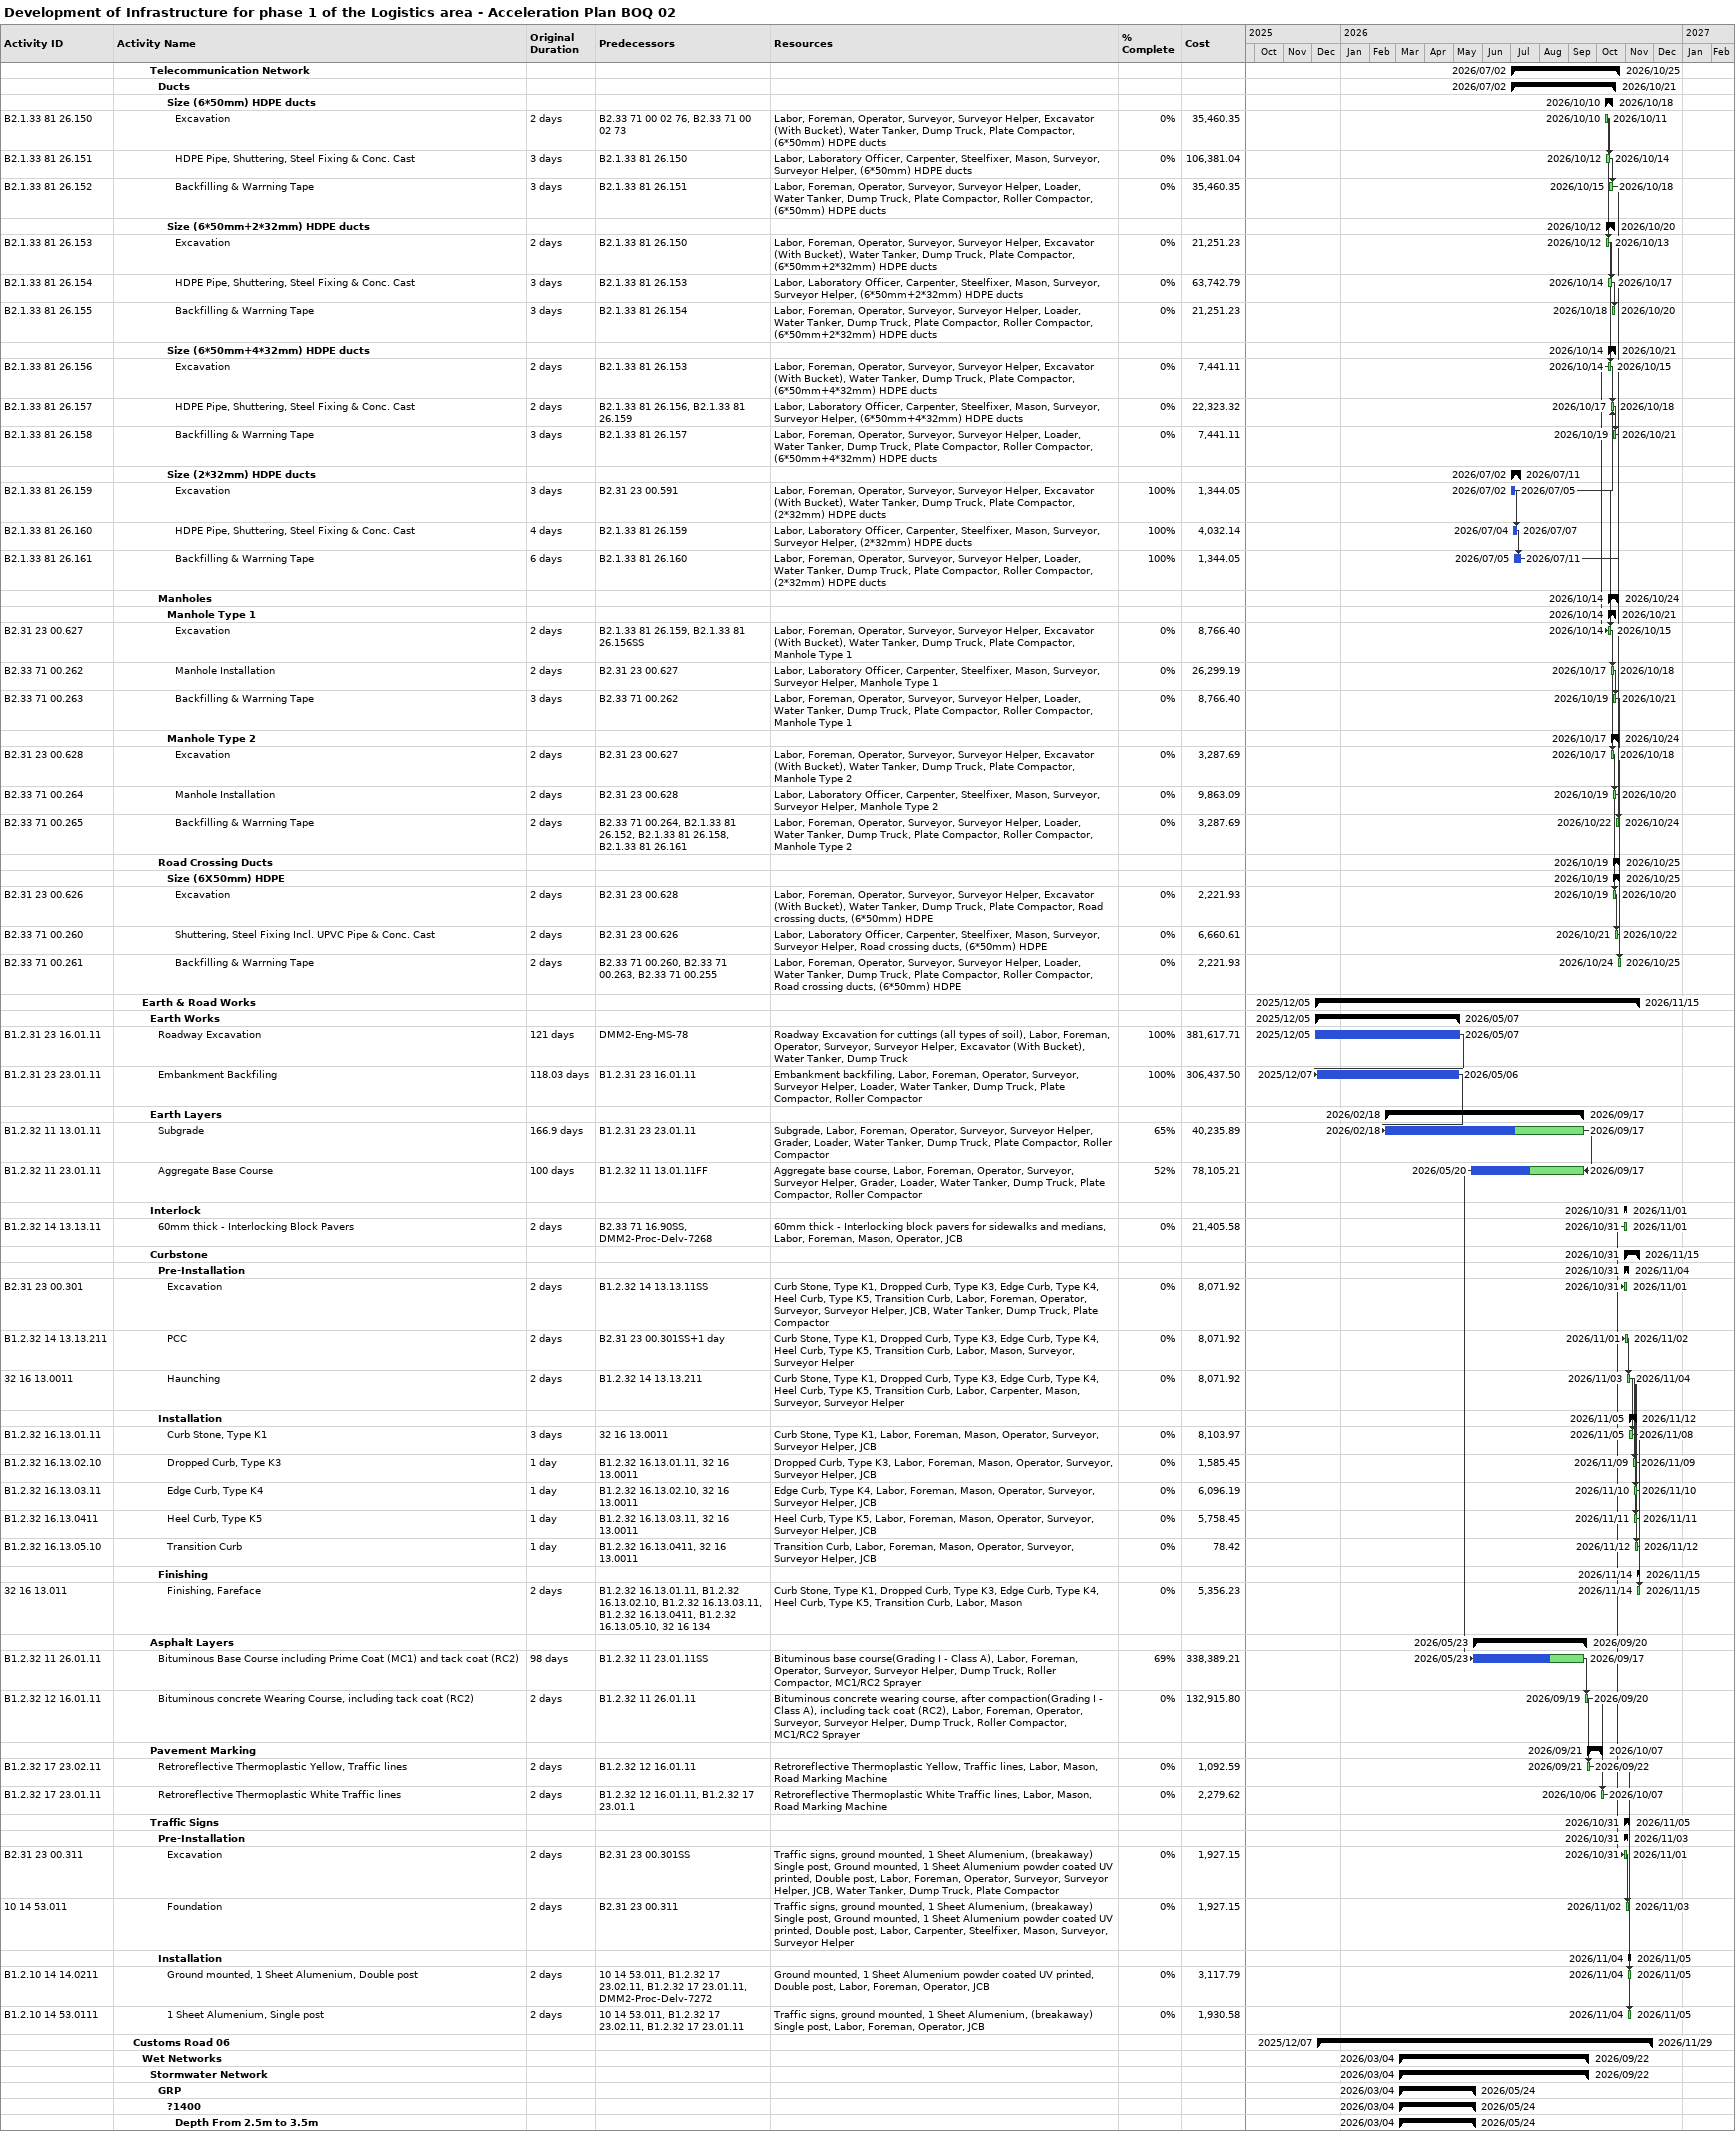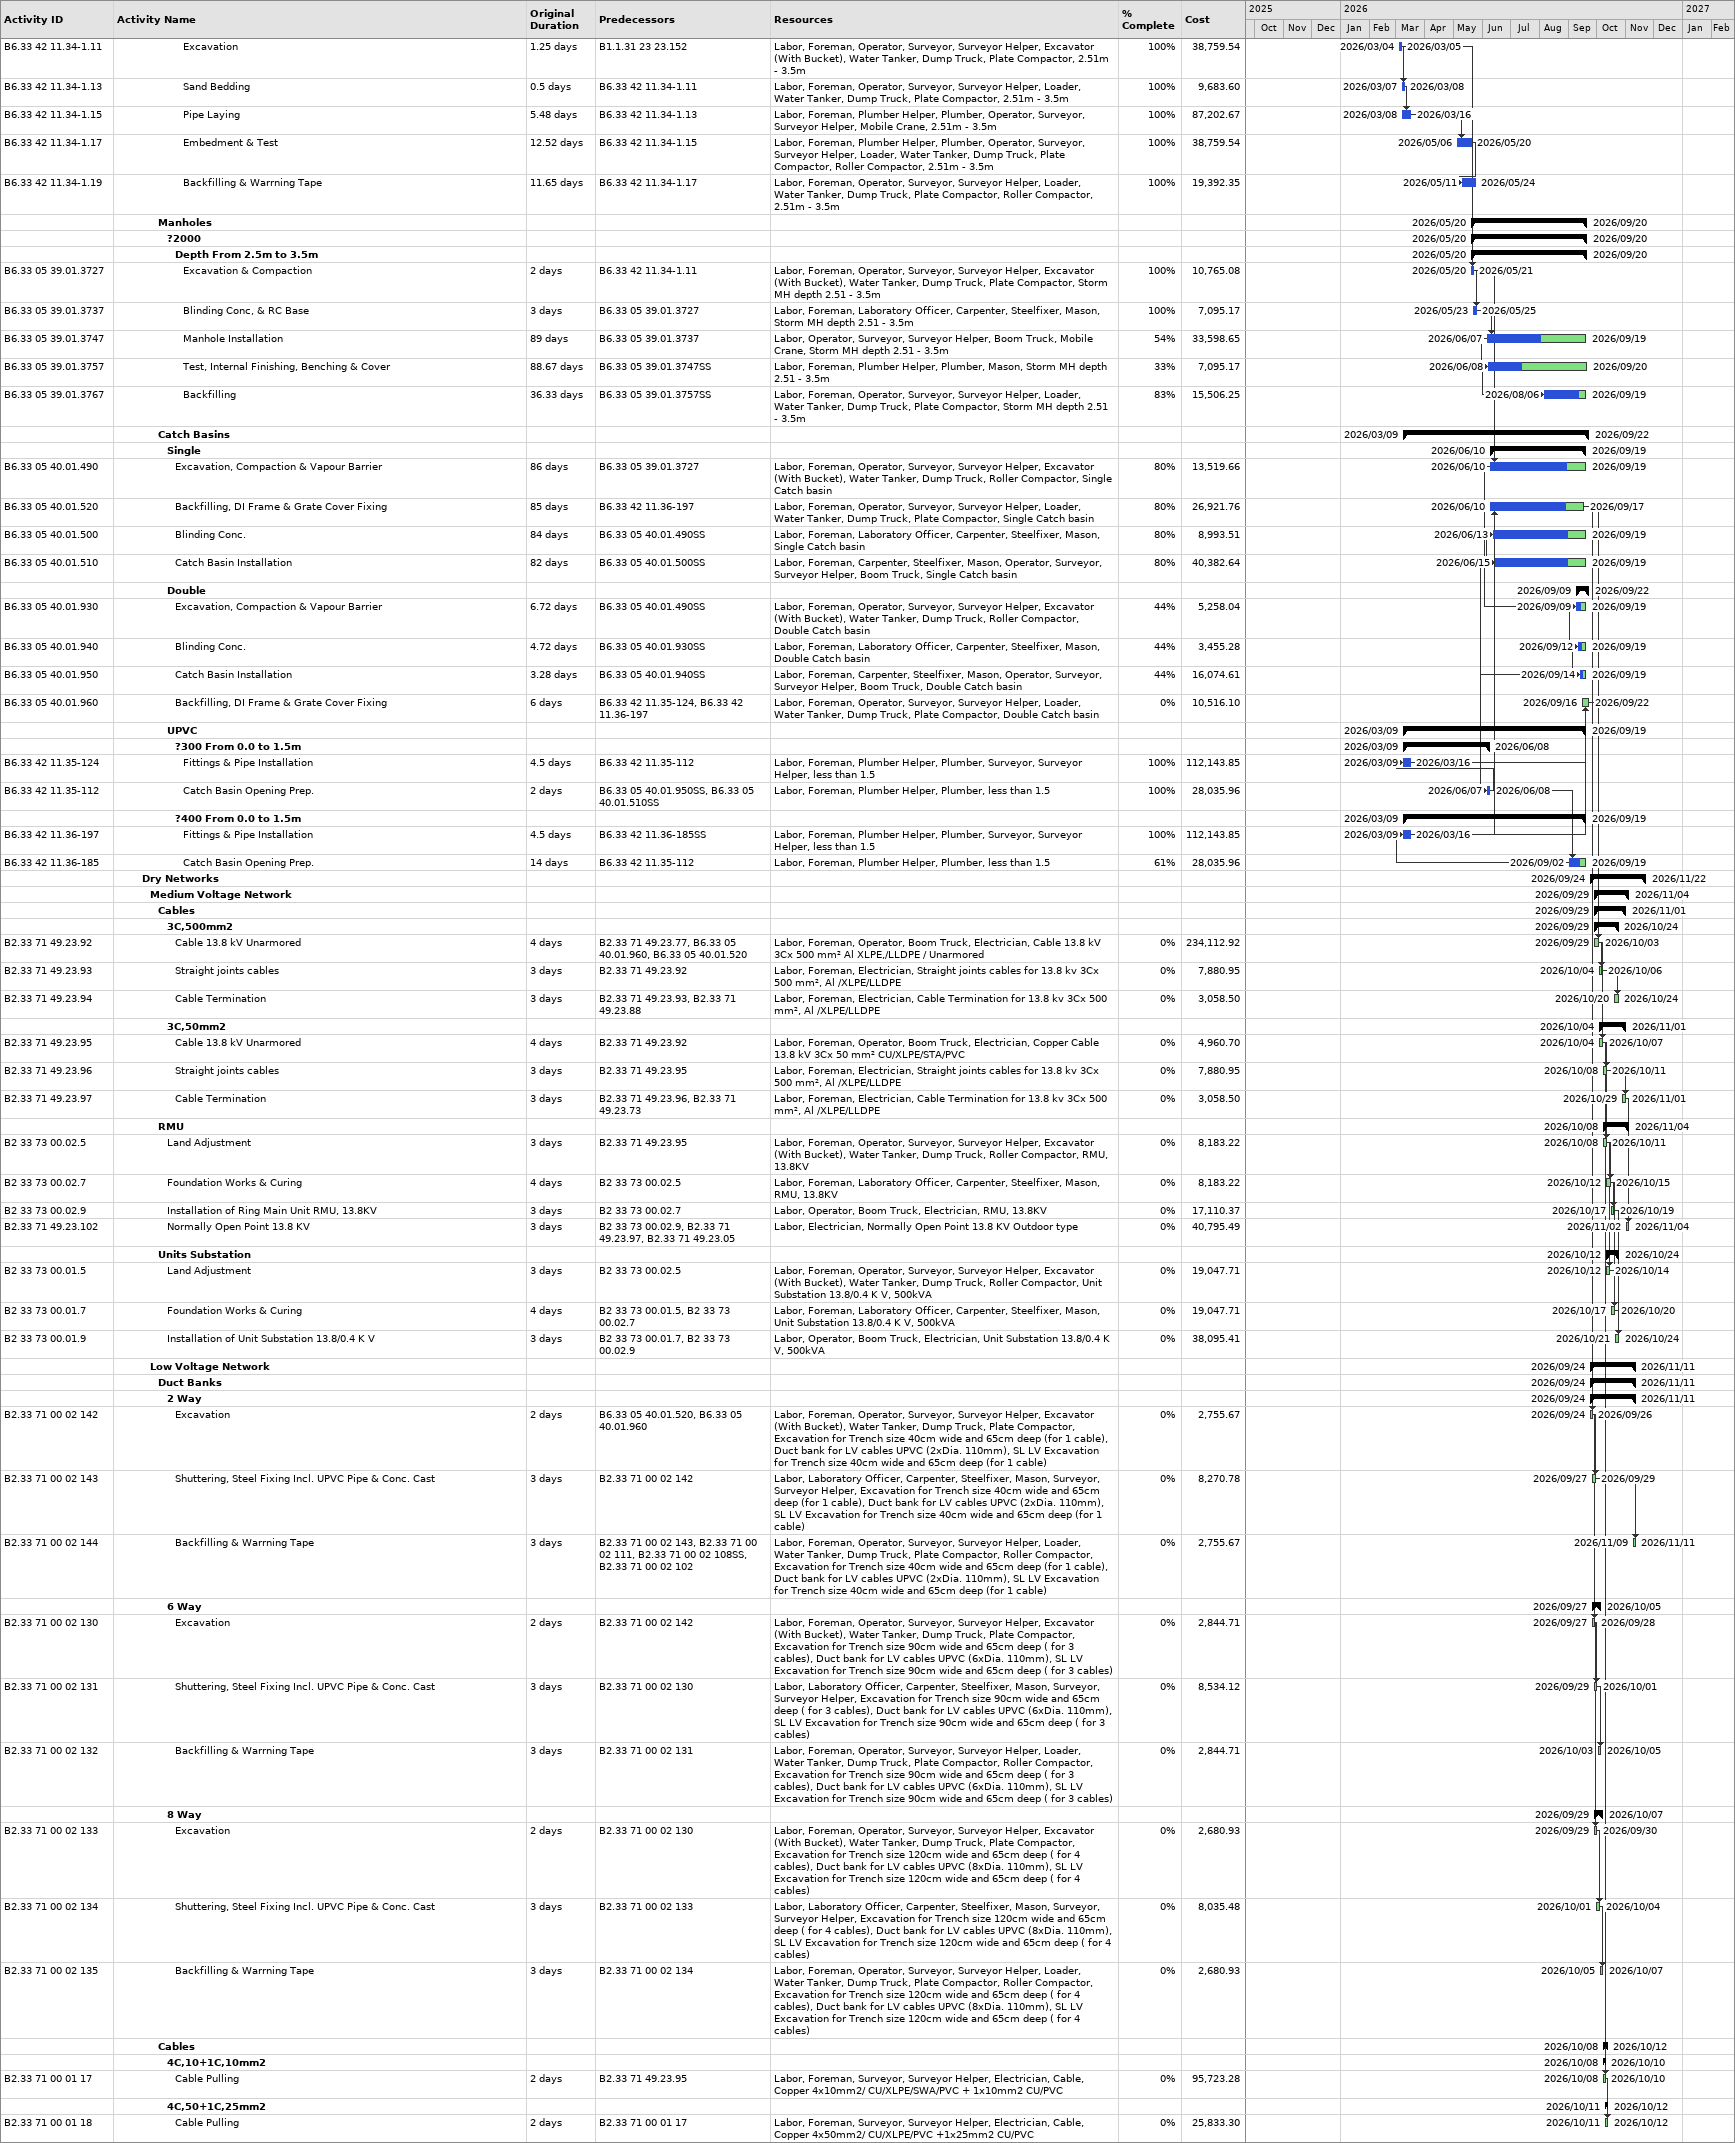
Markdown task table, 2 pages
Development of Infrastructure for phase 1 of the Logistics area - Acceleration Plan BOQ 02

| ID | Level | Task | Original duration | Start | Finish | Predecessors | Resources | % complete | Cost |
|---|---|---|---|---|---|---|---|---|---|
|  | 5 | **Telecommunication Network** |  | 2026-07-02 | 2026-10-25 |  |  |  |  |
|  | 6 | **Ducts** |  | 2026-07-02 | 2026-10-21 |  |  |  |  |
|  | 7 | **Size (6*50mm) HDPE ducts** |  | 2026-10-10 | 2026-10-18 |  |  |  |  |
| B2.1.33 81 26.150 | 8 | Excavation | 2d | 2026-10-10 | 2026-10-11 | B2.33 71 00 02 76, B2.33 71 00 02 73 | Labor, Foreman, Operator, Surveyor, Surveyor Helper, Excavator (With Bucket), Water Tanker, Dump Truck, Plate Compactor, (6*50mm) HDPE ducts | 0 | 35460.35 |
| B2.1.33 81 26.151 | 8 | HDPE Pipe, Shuttering, Steel Fixing & Conc. Cast | 3d | 2026-10-12 | 2026-10-14 | B2.1.33 81 26.150 | Labor, Laboratory Officer, Carpenter, Steelfixer, Mason, Surveyor, Surveyor Helper, (6*50mm) HDPE ducts | 0 | 106381.04 |
| B2.1.33 81 26.152 | 8 | Backfilling & Warrning Tape | 3d | 2026-10-15 | 2026-10-18 | B2.1.33 81 26.151 | Labor, Foreman, Operator, Surveyor, Surveyor Helper, Loader, Water Tanker, Dump Truck, Plate Compactor, Roller Compactor, (6*50mm) HDPE ducts | 0 | 35460.35 |
|  | 7 | **Size (6*50mm+2*32mm) HDPE ducts** |  | 2026-10-12 | 2026-10-20 |  |  |  |  |
| B2.1.33 81 26.153 | 8 | Excavation | 2d | 2026-10-12 | 2026-10-13 | B2.1.33 81 26.150 | Labor, Foreman, Operator, Surveyor, Surveyor Helper, Excavator (With Bucket), Water Tanker, Dump Truck, Plate Compactor, (6*50mm+2*32mm) HDPE ducts | 0 | 21251.23 |
| B2.1.33 81 26.154 | 8 | HDPE Pipe, Shuttering, Steel Fixing & Conc. Cast | 3d | 2026-10-14 | 2026-10-17 | B2.1.33 81 26.153 | Labor, Laboratory Officer, Carpenter, Steelfixer, Mason, Surveyor, Surveyor Helper, (6*50mm+2*32mm) HDPE ducts | 0 | 63742.79 |
| B2.1.33 81 26.155 | 8 | Backfilling & Warrning Tape | 3d | 2026-10-18 | 2026-10-20 | B2.1.33 81 26.154 | Labor, Foreman, Operator, Surveyor, Surveyor Helper, Loader, Water Tanker, Dump Truck, Plate Compactor, Roller Compactor, (6*50mm+2*32mm) HDPE ducts | 0 | 21251.23 |
|  | 7 | **Size (6*50mm+4*32mm) HDPE ducts** |  | 2026-10-14 | 2026-10-21 |  |  |  |  |
| B2.1.33 81 26.156 | 8 | Excavation | 2d | 2026-10-14 | 2026-10-15 | B2.1.33 81 26.153 | Labor, Foreman, Operator, Surveyor, Surveyor Helper, Excavator (With Bucket), Water Tanker, Dump Truck, Plate Compactor, (6*50mm+4*32mm) HDPE ducts | 0 | 7441.11 |
| B2.1.33 81 26.157 | 8 | HDPE Pipe, Shuttering, Steel Fixing & Conc. Cast | 2d | 2026-10-17 | 2026-10-18 | B2.1.33 81 26.156, B2.1.33 81 26.159 | Labor, Laboratory Officer, Carpenter, Steelfixer, Mason, Surveyor, Surveyor Helper, (6*50mm+4*32mm) HDPE ducts | 0 | 22323.32 |
| B2.1.33 81 26.158 | 8 | Backfilling & Warrning Tape | 3d | 2026-10-19 | 2026-10-21 | B2.1.33 81 26.157 | Labor, Foreman, Operator, Surveyor, Surveyor Helper, Loader, Water Tanker, Dump Truck, Plate Compactor, Roller Compactor, (6*50mm+4*32mm) HDPE ducts | 0 | 7441.11 |
|  | 7 | **Size (2*32mm) HDPE ducts** |  | 2026-07-02 | 2026-07-11 |  |  |  |  |
| B2.1.33 81 26.159 | 8 | Excavation | 3d | 2026-07-02 | 2026-07-05 | B2.31 23 00.591 | Labor, Foreman, Operator, Surveyor, Surveyor Helper, Excavator (With Bucket), Water Tanker, Dump Truck, Plate Compactor, (2*32mm) HDPE ducts | 100 | 1344.05 |
| B2.1.33 81 26.160 | 8 | HDPE Pipe, Shuttering, Steel Fixing & Conc. Cast | 4d | 2026-07-04 | 2026-07-07 | B2.1.33 81 26.159 | Labor, Laboratory Officer, Carpenter, Steelfixer, Mason, Surveyor, Surveyor Helper, (2*32mm) HDPE ducts | 100 | 4032.14 |
| B2.1.33 81 26.161 | 8 | Backfilling & Warrning Tape | 6d | 2026-07-05 | 2026-07-11 | B2.1.33 81 26.160 | Labor, Foreman, Operator, Surveyor, Surveyor Helper, Loader, Water Tanker, Dump Truck, Plate Compactor, Roller Compactor, (2*32mm) HDPE ducts | 100 | 1344.05 |
|  | 6 | **Manholes** |  | 2026-10-14 | 2026-10-24 |  |  |  |  |
|  | 7 | **Manhole Type 1** |  | 2026-10-14 | 2026-10-21 |  |  |  |  |
| B2.31 23 00.627 | 8 | Excavation | 2d | 2026-10-14 | 2026-10-15 | B2.1.33 81 26.159, B2.1.33 81 26.156SS | Labor, Foreman, Operator, Surveyor, Surveyor Helper, Excavator (With Bucket), Water Tanker, Dump Truck, Plate Compactor, Manhole Type 1 | 0 | 8766.40 |
| B2.33 71 00.262 | 8 | Manhole Installation | 2d | 2026-10-17 | 2026-10-18 | B2.31 23 00.627 | Labor, Laboratory Officer, Carpenter, Steelfixer, Mason, Surveyor, Surveyor Helper, Manhole Type 1 | 0 | 26299.19 |
| B2.33 71 00.263 | 8 | Backfilling & Warrning Tape | 3d | 2026-10-19 | 2026-10-21 | B2.33 71 00.262 | Labor, Foreman, Operator, Surveyor, Surveyor Helper, Loader, Water Tanker, Dump Truck, Plate Compactor, Roller Compactor, Manhole Type 1 | 0 | 8766.40 |
|  | 7 | **Manhole Type 2** |  | 2026-10-17 | 2026-10-24 |  |  |  |  |
| B2.31 23 00.628 | 8 | Excavation | 2d | 2026-10-17 | 2026-10-18 | B2.31 23 00.627 | Labor, Foreman, Operator, Surveyor, Surveyor Helper, Excavator (With Bucket), Water Tanker, Dump Truck, Plate Compactor, Manhole Type 2 | 0 | 3287.69 |
| B2.33 71 00.264 | 8 | Manhole Installation | 2d | 2026-10-19 | 2026-10-20 | B2.31 23 00.628 | Labor, Laboratory Officer, Carpenter, Steelfixer, Mason, Surveyor, Surveyor Helper, Manhole Type 2 | 0 | 9863.09 |
| B2.33 71 00.265 | 8 | Backfilling & Warrning Tape | 2d | 2026-10-22 | 2026-10-24 | B2.33 71 00.264, B2.1.33 81 26.152, B2.1.33 81 26.158, B2.1.33 81 26.161 | Labor, Foreman, Operator, Surveyor, Surveyor Helper, Loader, Water Tanker, Dump Truck, Plate Compactor, Roller Compactor, Manhole Type 2 | 0 | 3287.69 |
|  | 6 | **Road Crossing Ducts** |  | 2026-10-19 | 2026-10-25 |  |  |  |  |
|  | 7 | **Size (6X50mm) HDPE** |  | 2026-10-19 | 2026-10-25 |  |  |  |  |
| B2.31 23 00.626 | 8 | Excavation | 2d | 2026-10-19 | 2026-10-20 | B2.31 23 00.628 | Labor, Foreman, Operator, Surveyor, Surveyor Helper, Excavator (With Bucket), Water Tanker, Dump Truck, Plate Compactor, Road crossing ducts, (6*50mm) HDPE | 0 | 2221.93 |
| B2.33 71 00.260 | 8 | Shuttering, Steel Fixing Incl. UPVC Pipe & Conc. Cast | 2d | 2026-10-21 | 2026-10-22 | B2.31 23 00.626 | Labor, Laboratory Officer, Carpenter, Steelfixer, Mason, Surveyor, Surveyor Helper, Road crossing ducts, (6*50mm) HDPE | 0 | 6660.61 |
| B2.33 71 00.261 | 8 | Backfilling & Warrning Tape | 2d | 2026-10-24 | 2026-10-25 | B2.33 71 00.260, B2.33 71 00.263, B2.33 71 00.255 | Labor, Foreman, Operator, Surveyor, Surveyor Helper, Loader, Water Tanker, Dump Truck, Plate Compactor, Roller Compactor, Road crossing ducts, (6*50mm) HDPE | 0 | 2221.93 |
|  | 4 | **Earth & Road Works** |  | 2025-12-05 | 2026-11-15 |  |  |  |  |
|  | 5 | **Earth Works** |  | 2025-12-05 | 2026-05-07 |  |  |  |  |
| B1.2.31 23 16.01.11 | 6 | Roadway Excavation | 121d | 2025-12-05 | 2026-05-07 | DMM2-Eng-MS-78 | Roadway Excavation for cuttings (all types of soil), Labor, Foreman, Operator, Surveyor, Surveyor Helper, Excavator (With Bucket), Water Tanker, Dump Truck | 100 | 381617.71 |
| B1.2.31 23 23.01.11 | 6 | Embankment Backfiling | 118.03d | 2025-12-07 | 2026-05-06 | B1.2.31 23 16.01.11 | Embankment backfiling, Labor, Foreman, Operator, Surveyor, Surveyor Helper, Loader, Water Tanker, Dump Truck, Plate Compactor, Roller Compactor | 100 | 306437.50 |
|  | 5 | **Earth Layers** |  | 2026-02-18 | 2026-09-17 |  |  |  |  |
| B1.2.32 11 13.01.11 | 6 | Subgrade | 166.9d | 2026-02-18 | 2026-09-17 | B1.2.31 23 23.01.11 | Subgrade, Labor, Foreman, Operator, Surveyor, Surveyor Helper, Grader, Loader, Water Tanker, Dump Truck, Plate Compactor, Roller Compactor | 65 | 40235.89 |
| B1.2.32 11 23.01.11 | 6 | Aggregate Base Course | 100d | 2026-05-20 | 2026-09-17 | B1.2.32 11 13.01.11FF | Aggregate base course, Labor, Foreman, Operator, Surveyor, Surveyor Helper, Grader, Loader, Water Tanker, Dump Truck, Plate Compactor, Roller Compactor | 52 | 78105.21 |
|  | 5 | **Interlock** |  | 2026-10-31 | 2026-11-01 |  |  |  |  |
| B1.2.32 14 13.13.11 | 6 | 60mm thick - Interlocking Block Pavers | 2d | 2026-10-31 | 2026-11-01 | B2.33 71 16.90SS, DMM2-Proc-Delv-7268 | 60mm thick - Interlocking block pavers for sidewalks and medians, Labor, Foreman, Mason, Operator, JCB | 0 | 21405.58 |
|  | 5 | **Curbstone** |  | 2026-10-31 | 2026-11-15 |  |  |  |  |
|  | 6 | **Pre-Installation** |  | 2026-10-31 | 2026-11-04 |  |  |  |  |
| B2.31 23 00.301 | 7 | Excavation | 2d | 2026-10-31 | 2026-11-01 | B1.2.32 14 13.13.11SS | Curb Stone, Type K1, Dropped Curb, Type K3, Edge Curb, Type K4, Heel Curb, Type K5, Transition Curb, Labor, Foreman, Operator, Surveyor, Surveyor Helper, JCB, Water Tanker, Dump Truck, Plate Compactor | 0 | 8071.92 |
| B1.2.32 14 13.13.211 | 7 | PCC | 2d | 2026-11-01 | 2026-11-02 | B2.31 23 00.301SS+1d | Curb Stone, Type K1, Dropped Curb, Type K3, Edge Curb, Type K4, Heel Curb, Type K5, Transition Curb, Labor, Mason, Surveyor, Surveyor Helper | 0 | 8071.92 |
| 32 16 13.0011 | 7 | Haunching | 2d | 2026-11-03 | 2026-11-04 | B1.2.32 14 13.13.211 | Curb Stone, Type K1, Dropped Curb, Type K3, Edge Curb, Type K4, Heel Curb, Type K5, Transition Curb, Labor, Carpenter, Mason, Surveyor, Surveyor Helper | 0 | 8071.92 |
|  | 6 | **Installation** |  | 2026-11-05 | 2026-11-12 |  |  |  |  |
| B1.2.32 16.13.01.11 | 7 | Curb Stone, Type K1 | 3d | 2026-11-05 | 2026-11-08 | 32 16 13.0011 | Curb Stone, Type K1, Labor, Foreman, Mason, Operator, Surveyor, Surveyor Helper, JCB | 0 | 8103.97 |
| B1.2.32 16.13.02.10 | 7 | Dropped Curb, Type K3 | 1d | 2026-11-09 | 2026-11-09 | B1.2.32 16.13.01.11, 32 16 13.0011 | Dropped Curb, Type K3, Labor, Foreman, Mason, Operator, Surveyor, Surveyor Helper, JCB | 0 | 1585.45 |
| B1.2.32 16.13.03.11 | 7 | Edge Curb, Type K4 | 1d | 2026-11-10 | 2026-11-10 | B1.2.32 16.13.02.10, 32 16 13.0011 | Edge Curb, Type K4, Labor, Foreman, Mason, Operator, Surveyor, Surveyor Helper, JCB | 0 | 6096.19 |
| B1.2.32 16.13.0411 | 7 | Heel Curb, Type K5 | 1d | 2026-11-11 | 2026-11-11 | B1.2.32 16.13.03.11, 32 16 13.0011 | Heel Curb, Type K5, Labor, Foreman, Mason, Operator, Surveyor, Surveyor Helper, JCB | 0 | 5758.45 |
| B1.2.32 16.13.05.10 | 7 | Transition Curb | 1d | 2026-11-12 | 2026-11-12 | B1.2.32 16.13.0411, 32 16 13.0011 | Transition Curb, Labor, Foreman, Mason, Operator, Surveyor, Surveyor Helper, JCB | 0 | 78.42 |
|  | 6 | **Finishing** |  | 2026-11-14 | 2026-11-15 |  |  |  |  |
| 32 16 13.011 | 7 | Finishing, Fareface | 2d | 2026-11-14 | 2026-11-15 | B1.2.32 16.13.01.11, B1.2.32 16.13.02.10, B1.2.32 16.13.03.11, B1.2.32 16.13.0411, B1.2.32 16.13.05.10, 32 16 134 | Curb Stone, Type K1, Dropped Curb, Type K3, Edge Curb, Type K4, Heel Curb, Type K5, Transition Curb, Labor, Mason | 0 | 5356.23 |
|  | 5 | **Asphalt Layers** |  | 2026-05-23 | 2026-09-20 |  |  |  |  |
| B1.2.32 11 26.01.11 | 6 | Bituminous Base Course including Prime Coat (MC1) and tack coat (RC2) | 98d | 2026-05-23 | 2026-09-17 | B1.2.32 11 23.01.11SS | Bituminous base course(Grading I - Class A), Labor, Foreman, Operator, Surveyor, Surveyor Helper, Dump Truck, Roller Compactor, MC1/RC2 Sprayer | 69 | 338389.21 |
| B1.2.32 12 16.01.11 | 6 | Bituminous concrete Wearing Course, including tack coat (RC2) | 2d | 2026-09-19 | 2026-09-20 | B1.2.32 11 26.01.11 | Bituminous concrete wearing course, after compaction(Grading I - Class A), including tack coat (RC2), Labor, Foreman, Operator, Surveyor, Surveyor Helper, Dump Truck, Roller Compactor, MC1/RC2 Sprayer | 0 | 132915.80 |
|  | 5 | **Pavement Marking** |  | 2026-09-21 | 2026-10-07 |  |  |  |  |
| B1.2.32 17 23.02.11 | 6 | Retroreflective Thermoplastic Yellow, Traffic lines | 2d | 2026-09-21 | 2026-09-22 | B1.2.32 12 16.01.11 | Retroreflective Thermoplastic Yellow, Traffic lines, Labor, Mason, Road Marking Machine | 0 | 1092.59 |
| B1.2.32 17 23.01.11 | 6 | Retroreflective Thermoplastic White Traffic lines | 2d | 2026-10-06 | 2026-10-07 | B1.2.32 12 16.01.11, B1.2.32 17 23.01.1 | Retroreflective Thermoplastic White Traffic lines, Labor, Mason, Road Marking Machine | 0 | 2279.62 |
|  | 5 | **Traffic Signs** |  | 2026-10-31 | 2026-11-05 |  |  |  |  |
|  | 6 | **Pre-Installation** |  | 2026-10-31 | 2026-11-03 |  |  |  |  |
| B2.31 23 00.311 | 7 | Excavation | 2d | 2026-10-31 | 2026-11-01 | B2.31 23 00.301SS | Traffic signs, ground mounted, 1 Sheet Alumenium, (breakaway) Single post, Ground mounted, 1 Sheet Alumenium powder coated UV printed, Double post, Labor, Foreman, Operator, Surveyor, Surveyor Helper, JCB, Water Tanker, Dump Truck, Plate Compactor | 0 | 1927.15 |
| 10 14 53.011 | 7 | Foundation | 2d | 2026-11-02 | 2026-11-03 | B2.31 23 00.311 | Traffic signs, ground mounted, 1 Sheet Alumenium, (breakaway) Single post, Ground mounted, 1 Sheet Alumenium powder coated UV printed, Double post, Labor, Carpenter, Steelfixer, Mason, Surveyor, Surveyor Helper | 0 | 1927.15 |
|  | 6 | **Installation** |  | 2026-11-04 | 2026-11-05 |  |  |  |  |
| B1.2.10 14 14.0211 | 7 | Ground mounted, 1 Sheet Alumenium, Double post | 2d | 2026-11-04 | 2026-11-05 | 10 14 53.011, B1.2.32 17 23.02.11, B1.2.32 17 23.01.11, DMM2-Proc-Delv-7272 | Ground mounted, 1 Sheet Alumenium powder coated UV printed, Double post, Labor, Foreman, Operator, JCB | 0 | 3117.79 |
| B1.2.10 14 53.0111 | 7 | 1 Sheet Alumenium, Single post | 2d | 2026-11-04 | 2026-11-05 | 10 14 53.011, B1.2.32 17 23.02.11, B1.2.32 17 23.01.11 | Traffic signs, ground mounted, 1 Sheet Alumenium, (breakaway) Single post, Labor, Foreman, Operator, JCB | 0 | 1930.58 |
|  | 3 | **Customs Road 06** |  | 2025-12-07 | 2026-11-29 |  |  |  |  |
|  | 4 | **Wet Networks** |  | 2026-03-04 | 2026-09-22 |  |  |  |  |
|  | 5 | **Stormwater Network** |  | 2026-03-04 | 2026-09-22 |  |  |  |  |
|  | 6 | **GRP** |  | 2026-03-04 | 2026-05-24 |  |  |  |  |
|  | 7 | **?1400** |  | 2026-03-04 | 2026-05-24 |  |  |  |  |
|  | 8 | **Depth From 2.5m to 3.5m** |  | 2026-03-04 | 2026-05-24 |  |  |  |  |
| B6.33 42 11.34-1.11 | 9 | Excavation | 1.25d | 2026-03-04 | 2026-03-05 | B1.1.31 23 23.152 | Labor, Foreman, Operator, Surveyor, Surveyor Helper, Excavator (With Bucket), Water Tanker, Dump Truck, Plate Compactor, 2.51m - 3.5m | 100 | 38759.54 |
| B6.33 42 11.34-1.13 | 9 | Sand Bedding | 0.5d | 2026-03-07 | 2026-03-08 | B6.33 42 11.34-1.11 | Labor, Foreman, Operator, Surveyor, Surveyor Helper, Loader, Water Tanker, Dump Truck, Plate Compactor, 2.51m - 3.5m | 100 | 9683.60 |
| B6.33 42 11.34-1.15 | 9 | Pipe Laying | 5.48d | 2026-03-08 | 2026-03-16 | B6.33 42 11.34-1.13 | Labor, Foreman, Plumber Helper, Plumber, Operator, Surveyor, Surveyor Helper, Mobile Crane, 2.51m - 3.5m | 100 | 87202.67 |
| B6.33 42 11.34-1.17 | 9 | Embedment & Test | 12.52d | 2026-05-06 | 2026-05-20 | B6.33 42 11.34-1.15 | Labor, Foreman, Plumber Helper, Plumber, Operator, Surveyor, Surveyor Helper, Loader, Water Tanker, Dump Truck, Plate Compactor, Roller Compactor, 2.51m - 3.5m | 100 | 38759.54 |
| B6.33 42 11.34-1.19 | 9 | Backfilling & Warrning Tape | 11.65d | 2026-05-11 | 2026-05-24 | B6.33 42 11.34-1.17 | Labor, Foreman, Operator, Surveyor, Surveyor Helper, Loader, Water Tanker, Dump Truck, Plate Compactor, Roller Compactor, 2.51m - 3.5m | 100 | 19392.35 |
|  | 6 | **Manholes** |  | 2026-05-20 | 2026-09-20 |  |  |  |  |
|  | 7 | **?2000** |  | 2026-05-20 | 2026-09-20 |  |  |  |  |
|  | 8 | **Depth From 2.5m to 3.5m** |  | 2026-05-20 | 2026-09-20 |  |  |  |  |
| B6.33 05 39.01.3727 | 9 | Excavation & Compaction | 2d | 2026-05-20 | 2026-05-21 | B6.33 42 11.34-1.11 | Labor, Foreman, Operator, Surveyor, Surveyor Helper, Excavator (With Bucket), Water Tanker, Dump Truck, Plate Compactor, Storm MH depth 2.51 - 3.5m | 100 | 10765.08 |
| B6.33 05 39.01.3737 | 9 | Blinding Conc, & RC Base | 3d | 2026-05-23 | 2026-05-25 | B6.33 05 39.01.3727 | Labor, Foreman, Laboratory Officer, Carpenter, Steelfixer, Mason, Storm MH depth 2.51 - 3.5m | 100 | 7095.17 |
| B6.33 05 39.01.3747 | 9 | Manhole Installation | 89d | 2026-06-07 | 2026-09-19 | B6.33 05 39.01.3737 | Labor, Operator, Surveyor, Surveyor Helper, Boom Truck, Mobile Crane, Storm MH depth 2.51 - 3.5m | 54 | 33598.65 |
| B6.33 05 39.01.3757 | 9 | Test, Internal Finishing, Benching & Cover | 88.67d | 2026-06-08 | 2026-09-20 | B6.33 05 39.01.3747SS | Labor, Foreman, Plumber Helper, Plumber, Mason, Storm MH depth 2.51 - 3.5m | 33 | 7095.17 |
| B6.33 05 39.01.3767 | 9 | Backfilling | 36.33d | 2026-08-06 | 2026-09-19 | B6.33 05 39.01.3757SS | Labor, Foreman, Operator, Surveyor, Surveyor Helper, Loader, Water Tanker, Dump Truck, Plate Compactor, Storm MH depth 2.51 - 3.5m | 83 | 15506.25 |
|  | 6 | **Catch Basins** |  | 2026-03-09 | 2026-09-22 |  |  |  |  |
|  | 7 | **Single** |  | 2026-06-10 | 2026-09-19 |  |  |  |  |
| B6.33 05 40.01.490 | 8 | Excavation, Compaction & Vapour Barrier | 86d | 2026-06-10 | 2026-09-19 | B6.33 05 39.01.3727 | Labor, Foreman, Operator, Surveyor, Surveyor Helper, Excavator (With Bucket), Water Tanker, Dump Truck, Roller Compactor, Single Catch basin | 80 | 13519.66 |
| B6.33 05 40.01.520 | 8 | Backfilling, DI Frame & Grate Cover Fixing | 85d | 2026-06-10 | 2026-09-17 | B6.33 42 11.36-197 | Labor, Foreman, Operator, Surveyor, Surveyor Helper, Loader, Water Tanker, Dump Truck, Plate Compactor, Single Catch basin | 80 | 26921.76 |
| B6.33 05 40.01.500 | 8 | Blinding Conc. | 84d | 2026-06-13 | 2026-09-19 | B6.33 05 40.01.490SS | Labor, Foreman, Laboratory Officer, Carpenter, Steelfixer, Mason, Single Catch basin | 80 | 8993.51 |
| B6.33 05 40.01.510 | 8 | Catch Basin Installation | 82d | 2026-06-15 | 2026-09-19 | B6.33 05 40.01.500SS | Labor, Foreman, Carpenter, Steelfixer, Mason, Operator, Surveyor, Surveyor Helper, Boom Truck, Single Catch basin | 80 | 40382.64 |
|  | 7 | **Double** |  | 2026-09-09 | 2026-09-22 |  |  |  |  |
| B6.33 05 40.01.930 | 8 | Excavation, Compaction & Vapour Barrier | 6.72d | 2026-09-09 | 2026-09-19 | B6.33 05 40.01.490SS | Labor, Foreman, Operator, Surveyor, Surveyor Helper, Excavator (With Bucket), Water Tanker, Dump Truck, Roller Compactor, Double Catch basin | 44 | 5258.04 |
| B6.33 05 40.01.940 | 8 | Blinding Conc. | 4.72d | 2026-09-12 | 2026-09-19 | B6.33 05 40.01.930SS | Labor, Foreman, Laboratory Officer, Carpenter, Steelfixer, Mason, Double Catch basin | 44 | 3455.28 |
| B6.33 05 40.01.950 | 8 | Catch Basin Installation | 3.28d | 2026-09-14 | 2026-09-19 | B6.33 05 40.01.940SS | Labor, Foreman, Carpenter, Steelfixer, Mason, Operator, Surveyor, Surveyor Helper, Boom Truck, Double Catch basin | 44 | 16074.61 |
| B6.33 05 40.01.960 | 8 | Backfilling, DI Frame & Grate Cover Fixing | 6d | 2026-09-16 | 2026-09-22 | B6.33 42 11.35-124, B6.33 42 11.36-197 | Labor, Foreman, Operator, Surveyor, Surveyor Helper, Loader, Water Tanker, Dump Truck, Plate Compactor, Double Catch basin | 0 | 10516.10 |
|  | 7 | **UPVC** |  | 2026-03-09 | 2026-09-19 |  |  |  |  |
|  | 8 | **?300 From 0.0 to 1.5m** |  | 2026-03-09 | 2026-06-08 |  |  |  |  |
| B6.33 42 11.35-124 | 9 | Fittings & Pipe Installation | 4.5d | 2026-03-09 | 2026-03-16 | B6.33 42 11.35-112 | Labor, Foreman, Plumber Helper, Plumber, Surveyor, Surveyor Helper, less than 1.5 | 100 | 112143.85 |
| B6.33 42 11.35-112 | 9 | Catch Basin Opening Prep. | 2d | 2026-06-07 | 2026-06-08 | B6.33 05 40.01.950SS, B6.33 05 40.01.510SS | Labor, Foreman, Plumber Helper, Plumber, less than 1.5 | 100 | 28035.96 |
|  | 8 | **?400 From 0.0 to 1.5m** |  | 2026-03-09 | 2026-09-19 |  |  |  |  |
| B6.33 42 11.36-197 | 9 | Fittings & Pipe Installation | 4.5d | 2026-03-09 | 2026-03-16 | B6.33 42 11.36-185SS | Labor, Foreman, Plumber Helper, Plumber, Surveyor, Surveyor Helper, less than 1.5 | 100 | 112143.85 |
| B6.33 42 11.36-185 | 9 | Catch Basin Opening Prep. | 14d | 2026-09-02 | 2026-09-19 | B6.33 42 11.35-112 | Labor, Foreman, Plumber Helper, Plumber, less than 1.5 | 61 | 28035.96 |
|  | 4 | **Dry Networks** |  | 2026-09-24 | 2026-11-22 |  |  |  |  |
|  | 5 | **Medium Voltage Network** |  | 2026-09-29 | 2026-11-04 |  |  |  |  |
|  | 6 | **Cables** |  | 2026-09-29 | 2026-11-01 |  |  |  |  |
|  | 7 | **3C,500mm2** |  | 2026-09-29 | 2026-10-24 |  |  |  |  |
| B2.33 71 49.23.92 | 8 | Cable 13.8 kV Unarmored | 4d | 2026-09-29 | 2026-10-03 | B2.33 71 49.23.77, B6.33 05 40.01.960, B6.33 05 40.01.520 | Labor, Foreman, Operator, Boom Truck, Electrician, Cable 13.8 kV 3Cx 500 mm² Al XLPE,/LLDPE / Unarmored | 0 | 234112.92 |
| B2.33 71 49.23.93 | 8 | Straight joints cables | 3d | 2026-10-04 | 2026-10-06 | B2.33 71 49.23.92 | Labor, Foreman, Electrician, Straight joints cables for 13.8 kv 3Cx 500 mm², Al /XLPE/LLDPE | 0 | 7880.95 |
| B2.33 71 49.23.94 | 8 | Cable Termination | 3d | 2026-10-20 | 2026-10-24 | B2.33 71 49.23.93, B2.33 71 49.23.88 | Labor, Foreman, Electrician, Cable Termination for 13.8 kv 3Cx 500 mm², Al /XLPE/LLDPE | 0 | 3058.50 |
|  | 7 | **3C,50mm2** |  | 2026-10-04 | 2026-11-01 |  |  |  |  |
| B2.33 71 49.23.95 | 8 | Cable 13.8 kV Unarmored | 4d | 2026-10-04 | 2026-10-07 | B2.33 71 49.23.92 | Labor, Foreman, Operator, Boom Truck, Electrician, Copper Cable 13.8 kV 3Cx 50 mm² CU/XLPE/STA/PVC | 0 | 4960.70 |
| B2.33 71 49.23.96 | 8 | Straight joints cables | 3d | 2026-10-08 | 2026-10-11 | B2.33 71 49.23.95 | Labor, Foreman, Electrician, Straight joints cables for 13.8 kv 3Cx 500 mm², Al /XLPE/LLDPE | 0 | 7880.95 |
| B2.33 71 49.23.97 | 8 | Cable Termination | 3d | 2026-10-29 | 2026-11-01 | B2.33 71 49.23.96, B2.33 71 49.23.73 | Labor, Foreman, Electrician, Cable Termination for 13.8 kv 3Cx 500 mm², Al /XLPE/LLDPE | 0 | 3058.50 |
|  | 6 | **RMU** |  | 2026-10-08 | 2026-11-04 |  |  |  |  |
| B2 33 73 00.02.5 | 7 | Land Adjustment | 3d | 2026-10-08 | 2026-10-11 | B2.33 71 49.23.95 | Labor, Foreman, Operator, Surveyor, Surveyor Helper, Excavator (With Bucket), Water Tanker, Dump Truck, Roller Compactor, RMU, 13.8KV | 0 | 8183.22 |
| B2 33 73 00.02.7 | 7 | Foundation Works & Curing | 4d | 2026-10-12 | 2026-10-15 | B2 33 73 00.02.5 | Labor, Foreman, Laboratory Officer, Carpenter, Steelfixer, Mason, RMU, 13.8KV | 0 | 8183.22 |
| B2 33 73 00.02.9 | 7 | Installation of Ring Main Unit RMU, 13.8KV | 3d | 2026-10-17 | 2026-10-19 | B2 33 73 00.02.7 | Labor, Operator, Boom Truck, Electrician, RMU, 13.8KV | 0 | 17110.37 |
| B2.33 71 49.23.102 | 7 | Normally Open Point 13.8 KV | 3d | 2026-11-02 | 2026-11-04 | B2 33 73 00.02.9, B2.33 71 49.23.97, B2.33 71 49.23.05 | Labor, Electrician, Normally Open Point 13.8 KV Outdoor type | 0 | 40795.49 |
|  | 6 | **Units Substation** |  | 2026-10-12 | 2026-10-24 |  |  |  |  |
| B2 33 73 00.01.5 | 7 | Land Adjustment | 3d | 2026-10-12 | 2026-10-14 | B2 33 73 00.02.5 | Labor, Foreman, Operator, Surveyor, Surveyor Helper, Excavator (With Bucket), Water Tanker, Dump Truck, Roller Compactor, Unit Substation 13.8/0.4 K V, 500kVA | 0 | 19047.71 |
| B2 33 73 00.01.7 | 7 | Foundation Works & Curing | 4d | 2026-10-17 | 2026-10-20 | B2 33 73 00.01.5, B2 33 73 00.02.7 | Labor, Foreman, Laboratory Officer, Carpenter, Steelfixer, Mason, Unit Substation 13.8/0.4 K V, 500kVA | 0 | 19047.71 |
| B2 33 73 00.01.9 | 7 | Installation of Unit Substation 13.8/0.4 K V | 3d | 2026-10-21 | 2026-10-24 | B2 33 73 00.01.7, B2 33 73 00.02.9 | Labor, Operator, Boom Truck, Electrician, Unit Substation 13.8/0.4 K V, 500kVA | 0 | 38095.41 |
|  | 5 | **Low Voltage Network** |  | 2026-09-24 | 2026-11-11 |  |  |  |  |
|  | 6 | **Duct Banks** |  | 2026-09-24 | 2026-11-11 |  |  |  |  |
|  | 7 | **2 Way** |  | 2026-09-24 | 2026-11-11 |  |  |  |  |
| B2.33 71 00 02 142 | 8 | Excavation | 2d | 2026-09-24 | 2026-09-26 | B6.33 05 40.01.520, B6.33 05 40.01.960 | Labor, Foreman, Operator, Surveyor, Surveyor Helper, Excavator (With Bucket), Water Tanker, Dump Truck, Plate Compactor, Excavation for Trench size 40cm wide and 65cm deep (for 1 cable), Duct bank for LV cables UPVC (2xDia. 110mm), SL LV Excavation for Trench size 40cm wide and 65cm deep (for 1 cable) | 0 | 2755.67 |
| B2.33 71 00 02 143 | 8 | Shuttering, Steel Fixing Incl. UPVC Pipe & Conc. Cast | 3d | 2026-09-27 | 2026-09-29 | B2.33 71 00 02 142 | Labor, Laboratory Officer, Carpenter, Steelfixer, Mason, Surveyor, Surveyor Helper, Excavation for Trench size 40cm wide and 65cm deep (for 1 cable), Duct bank for LV cables UPVC (2xDia. 110mm), SL LV Excavation for Trench size 40cm wide and 65cm deep (for 1 cable) | 0 | 8270.78 |
| B2.33 71 00 02 144 | 8 | Backfilling & Warrning Tape | 3d | 2026-11-09 | 2026-11-11 | B2.33 71 00 02 143, B2.33 71 00 02 111, B2.33 71 00 02 108SS, B2.33 71 00 02 102 | Labor, Foreman, Operator, Surveyor, Surveyor Helper, Loader, Water Tanker, Dump Truck, Plate Compactor, Roller Compactor, Excavation for Trench size 40cm wide and 65cm deep (for 1 cable), Duct bank for LV cables UPVC (2xDia. 110mm), SL LV Excavation for Trench size 40cm wide and 65cm deep (for 1 cable) | 0 | 2755.67 |
|  | 7 | **6 Way** |  | 2026-09-27 | 2026-10-05 |  |  |  |  |
| B2.33 71 00 02 130 | 8 | Excavation | 2d | 2026-09-27 | 2026-09-28 | B2.33 71 00 02 142 | Labor, Foreman, Operator, Surveyor, Surveyor Helper, Excavator (With Bucket), Water Tanker, Dump Truck, Plate Compactor, Excavation for Trench size 90cm wide and 65cm deep ( for 3 cables), Duct bank for LV cables UPVC (6xDia. 110mm), SL LV Excavation for Trench size 90cm wide and 65cm deep ( for 3 cables) | 0 | 2844.71 |
| B2.33 71 00 02 131 | 8 | Shuttering, Steel Fixing Incl. UPVC Pipe & Conc. Cast | 3d | 2026-09-29 | 2026-10-01 | B2.33 71 00 02 130 | Labor, Laboratory Officer, Carpenter, Steelfixer, Mason, Surveyor, Surveyor Helper, Excavation for Trench size 90cm wide and 65cm deep ( for 3 cables), Duct bank for LV cables UPVC (6xDia. 110mm), SL LV Excavation for Trench size 90cm wide and 65cm deep ( for 3 cables) | 0 | 8534.12 |
| B2.33 71 00 02 132 | 8 | Backfilling & Warrning Tape | 3d | 2026-10-03 | 2026-10-05 | B2.33 71 00 02 131 | Labor, Foreman, Operator, Surveyor, Surveyor Helper, Loader, Water Tanker, Dump Truck, Plate Compactor, Roller Compactor, Excavation for Trench size 90cm wide and 65cm deep ( for 3 cables), Duct bank for LV cables UPVC (6xDia. 110mm), SL LV Excavation for Trench size 90cm wide and 65cm deep ( for 3 cables) | 0 | 2844.71 |
|  | 7 | **8 Way** |  | 2026-09-29 | 2026-10-07 |  |  |  |  |
| B2.33 71 00 02 133 | 8 | Excavation | 2d | 2026-09-29 | 2026-09-30 | B2.33 71 00 02 130 | Labor, Foreman, Operator, Surveyor, Surveyor Helper, Excavator (With Bucket), Water Tanker, Dump Truck, Plate Compactor, Excavation for Trench size 120cm wide and 65cm deep ( for 4 cables), Duct bank for LV cables UPVC (8xDia. 110mm), SL LV Excavation for Trench size 120cm wide and 65cm deep ( for 4 cables) | 0 | 2680.93 |
| B2.33 71 00 02 134 | 8 | Shuttering, Steel Fixing Incl. UPVC Pipe & Conc. Cast | 3d | 2026-10-01 | 2026-10-04 | B2.33 71 00 02 133 | Labor, Laboratory Officer, Carpenter, Steelfixer, Mason, Surveyor, Surveyor Helper, Excavation for Trench size 120cm wide and 65cm deep ( for 4 cables), Duct bank for LV cables UPVC (8xDia. 110mm), SL LV Excavation for Trench size 120cm wide and 65cm deep ( for 4 cables) | 0 | 8035.48 |
| B2.33 71 00 02 135 | 8 | Backfilling & Warrning Tape | 3d | 2026-10-05 | 2026-10-07 | B2.33 71 00 02 134 | Labor, Foreman, Operator, Surveyor, Surveyor Helper, Loader, Water Tanker, Dump Truck, Plate Compactor, Roller Compactor, Excavation for Trench size 120cm wide and 65cm deep ( for 4 cables), Duct bank for LV cables UPVC (8xDia. 110mm), SL LV Excavation for Trench size 120cm wide and 65cm deep ( for 4 cables) | 0 | 2680.93 |
|  | 6 | **Cables** |  | 2026-10-08 | 2026-10-12 |  |  |  |  |
|  | 7 | **4C,10+1C,10mm2** |  | 2026-10-08 | 2026-10-10 |  |  |  |  |
| B2.33 71 00 01 17 | 8 | Cable Pulling | 2d | 2026-10-08 | 2026-10-10 | B2.33 71 49.23.95 | Labor, Foreman, Surveyor, Surveyor Helper, Electrician, Cable, Copper 4x10mm2/ CU/XLPE/SWA/PVC + 1x10mm2 CU/PVC | 0 | 95723.28 |
|  | 7 | **4C,50+1C,25mm2** |  | 2026-10-11 | 2026-10-12 |  |  |  |  |
| B2.33 71 00 01 18 | 8 | Cable Pulling | 2d | 2026-10-11 | 2026-10-12 | B2.33 71 00 01 17 | Labor, Foreman, Surveyor, Surveyor Helper, Electrician, Cable, Copper 4x50mm2/ CU/XLPE/PVC +1x25mm2 CU/PVC | 0 | 25833.30 |
